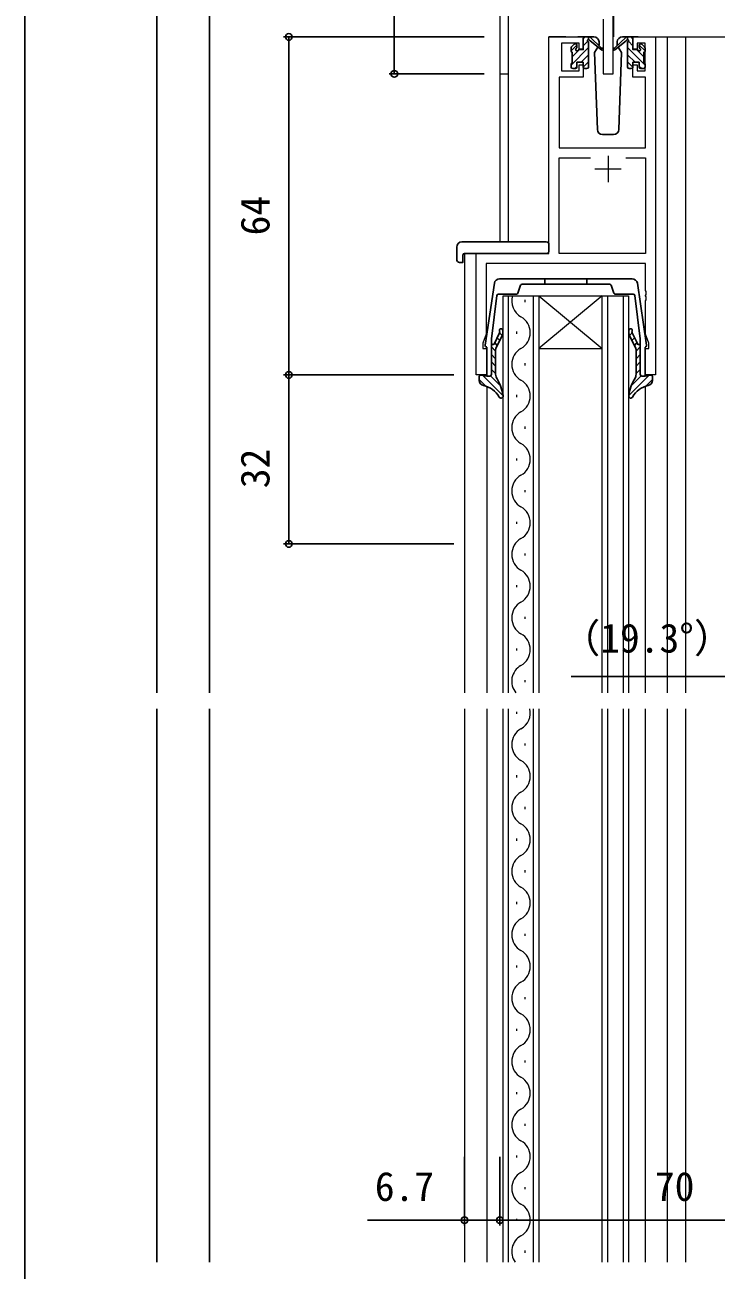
# Model space of a CAD drawing. Units: millimetres, scale not verified. Extents: x -437 to 438, y -344 to 341.
# Drawn here: x -436.8 to -305.8, y -88.3 to 147.5 of the extents above; entities that cross this region are included whole.
import ezdxf
from ezdxf.enums import TextEntityAlignment as Align

# ---------------------------------------------------------------- set-up
doc = ezdxf.new("R2010")
doc.units = ezdxf.units.MM
doc.header["$LTSCALE"] = 2
doc.layers.add('0-2_YKK_11', color=7, linetype='Continuous', lineweight=18)
doc.layers.add('0-4_YKK_12', color=2, linetype='Continuous', lineweight=18)
for name, color, linetype in [('0-5_YKK_13', 4, 'Continuous'), ('0-7_YKK_D', 6, 'Continuous'), ('0-8_YKK_ZWAK', 7, 'Continuous'), ('0-9_YSS_K', 3, 'Continuous')]:
    doc.layers.add(name, color=color, linetype=linetype)
doc.styles.add('ＭＳ ゴシック', font='')
doc.styles.get('ＭＳ ゴシック').set_extended_font_data('MS Gothic')

msp = doc.modelspace()

# ---------------------------------------------------------------- linework, layer by layer
at = {"layer": '0-2_YKK_11'}
for p, q in [((-326.298, 122.7), (-326.298, 117.7)), ((-328.798, 120.2), (-323.798, 120.2))]:
    msp.add_line(p, q, dxfattribs=at)
at = {"layer": '0-2_YKK_11', "color": 211}
for points in [[(-346.798, 174.2), (-346.798, 138.2), (-345.168, 138.2), (-345.168, 158.7)], [(-327.248, 148.527), (-327.248, 138.2), (-325.348, 138.2), (-325.348, 158.7)]]:
    msp.add_lwpolyline(points, dxfattribs=at)
at = {"layer": '0-2_YKK_11'}
for points in [[(-317.298, 145.2), (-317.298, 81.2), (-319.298, 81.2), (-319.298, 86.2), (-318.598, 86.2), (-318.598, 87.2), (-319.228, 88.931), (-319.228, 95.242), (-319.108, 95.425), (-319.108, 95.975), (-319.228, 96.158), (-319.228, 96.242), (-319.108, 96.425), (-319.108, 96.975), (-319.228, 97.158), (-319.228, 102.27), (-349.368, 102.27), (-349.368, 88.931), (-349.998, 87.2), (-349.998, 86.2), (-349.298, 86.2), (-349.298, 81.2), (-351.298, 81.2), (-351.298, 104.2), (-337.498, 104.2), (-337.498, 145.2), (-330.998, 145.2), (-330.998, 142.9), (-331.798, 142.9), (-331.798, 144), (-335.098, 144), (-335.098, 138.8), (-331.798, 138.8), (-331.798, 139.9), (-330.998, 139.9), (-330.998, 137.6), (-335.568, 137.6), (-335.568, 124.2), (-319.228, 124.2), (-319.228, 137.6)], [(-319.228, 137.6), (-321.598, 137.6), (-321.598, 139.9), (-320.798, 139.9), (-320.798, 138.8), (-319.298, 138.8), (-319.298, 144), (-320.798, 144), (-320.798, 142.9), (-321.598, 142.9), (-321.598, 145.2), (-317.298, 145.2)], [(-322.947, 122.27), (-319.228, 122.27), (-319.228, 104.2), (-335.568, 104.2), (-335.568, 122.27), (-329.648, 122.27)]]:
    msp.add_lwpolyline(points, dxfattribs=at)
at = {"layer": '0-4_YKK_12'}
for p, q in [((-337.498, 104.5), (-337.498, 145.2)), ((-334.298, 145.2), (-337.498, 145.2)), ((-319.448, 145.2), (-311.598, 145.2)), ((-315.098, 145.2), (-315.098, 20.987)), ((-311.598, 145.2), (-302.898, 145.2)), ((-311.598, 145.2), (-311.598, 20.987)), ((-346.798, 139.015), (-346.798, 106.388)), ((-345.198, 139), (-345.198, 106.388)), ((-353.498, 104.2), (-353.498, 20.987)), ((-350.998, 104.2), (-353.498, 104.2)), ((-346.198, 20.987), (-346.198, 96.2)), ((-345.198, 96.2), (-345.198, 20.987)), ((-342.038, 95), (-342.038, 95.4)), ((-340.398, 20.987), (-340.398, 96.2)), ((-339.398, 96.2), (-327.398, 96.2)), ((-339.398, 96.2), (-327.398, 86.2)), ((-327.398, 96.2), (-339.398, 86.2)), ((-327.398, 20.987), (-327.398, 96.2)), ((-326.398, 96.2), (-326.398, 20.987)), ((-323.398, 20.987), (-323.398, 96.2)), ((-343.558, 89), (-343.558, 89.4)), ((-339.398, 86.2), (-327.398, 86.2)), ((-342.038, 83), (-342.038, 83.4)), ((-349.298, 79.003), (-349.298, 20.987)), ((-319.298, 79.003), (-319.298, 20.987)), ((-343.558, 77), (-343.558, 77.4)), ((-342.038, 71), (-342.038, 71.4)), ((-343.558, 65), (-343.558, 65.4)), ((-342.038, 59), (-342.038, 59.4)), ((-343.558, 53), (-343.558, 53.4)), ((-342.038, 47), (-342.038, 47.4)), ((-343.558, 41), (-343.558, 41.4)), ((-342.038, 35), (-342.038, 35.4)), ((-343.558, 29), (-343.558, 29.4)), ((-342.038, 23), (-342.038, 23.4)), ((-353.498, 17.987), (-353.498, -86.8)), ((-349.298, 17.987), (-349.298, -86.8)), ((-346.198, -86.8), (-346.198, 17.987)), ((-345.198, 17.987), (-345.198, -86.8)), ((-343.558, 17), (-343.558, 17.4)), ((-343.558, 17), (-343.558, 17.4)), ((-340.398, -86.8), (-340.398, 17.987)), ((-339.398, 17.987), (-339.398, -86.8)), ((-327.398, -86.8), (-327.398, 17.987)), ((-326.398, 17.987), (-326.398, -86.8)), ((-323.398, -86.8), (-323.398, 17.987)), ((-322.398, 17.987), (-322.398, -86.8)), ((-319.298, 17.987), (-319.298, -86.8)), ((-315.098, 17.987), (-315.098, -86.8)), ((-311.598, 17.987), (-311.598, -86.8)), ((-311.598, 17.987), (-311.598, -86.8)), ((-342.038, 11), (-342.038, 11.4)), ((-342.038, 11), (-342.038, 11.4)), ((-343.558, 5), (-343.558, 5.4)), ((-343.558, 5), (-343.558, 5.4)), ((-342.038, -1), (-342.038, -0.6)), ((-342.038, -1), (-342.038, -0.6)), ((-343.558, -7), (-343.558, -6.6)), ((-343.558, -7), (-343.558, -6.6)), ((-342.038, -13), (-342.038, -12.6)), ((-342.038, -13), (-342.038, -12.6)), ((-343.558, -19), (-343.558, -18.6)), ((-343.558, -19), (-343.558, -18.6)), ((-342.038, -25), (-342.038, -24.6)), ((-342.038, -25), (-342.038, -24.6)), ((-343.558, -31), (-343.558, -30.6)), ((-343.558, -31), (-343.558, -30.6)), ((-342.038, -37), (-342.038, -36.6)), ((-342.038, -37), (-342.038, -36.6)), ((-343.558, -43), (-343.558, -42.6)), ((-343.558, -43), (-343.558, -42.6)), ((-342.038, -49), (-342.038, -48.6)), ((-342.038, -49), (-342.038, -48.6)), ((-343.558, -55), (-343.558, -54.6)), ((-343.558, -55), (-343.558, -54.6)), ((-342.038, -61), (-342.038, -60.6)), ((-342.038, -61), (-342.038, -60.6)), ((-343.558, -67), (-343.558, -66.6)), ((-343.558, -67), (-343.558, -66.6)), ((-342.038, -73), (-342.038, -72.6)), ((-342.038, -73), (-342.038, -72.6)), ((-343.558, -79), (-343.558, -78.6)), ((-342.038, -85), (-342.038, -84.6))]:
    msp.add_line(p, q, dxfattribs=at)
for points in [[(-346.198, 96.2), (-339.398, 96.2), (-339.398, 20.987)], [(-327.398, 96.2), (-322.398, 96.2), (-322.398, 20.987)]]:
    msp.add_lwpolyline(points, dxfattribs=at)
for centre, start, end in [((-341.121, 95.2), 163.08415, 240.79746), ((-344.474, 89.2), 299.20254, 60.79746), ((-341.121, 83.2), 119.20254, 240.79746), ((-344.474, 77.2), 299.20254, 60.79746), ((-341.121, 71.2), 119.20254, 240.79746), ((-344.474, 65.2), 299.20254, 60.79746), ((-341.121, 59.2), 119.20254, 240.79746), ((-344.474, 53.2), 299.20254, 60.79746), ((-341.121, 47.2), 119.20254, 240.79746), ((-344.474, 41.2), 299.20254, 60.79746), ((-341.121, 35.2), 119.20254, 240.79746), ((-344.474, 29.2), 299.20254, 60.79746), ((-341.121, 23.2), 119.20254, 220.08619), ((-344.474, 17.2), 299.20254, 13.23592), ((-341.121, 11.2), 119.20254, 240.79746), ((-344.474, 5.2), 299.20254, 60.79746), ((-341.121, -0.8), 119.20254, 240.79746), ((-344.474, -6.8), 299.20254, 60.79746), ((-341.121, -12.8), 119.20254, 240.79746), ((-344.474, -18.8), 299.20254, 60.79746), ((-341.121, -24.8), 119.20254, 240.79746), ((-344.474, -30.8), 299.20254, 60.79746), ((-341.121, -36.8), 119.20254, 240.79746), ((-344.474, -42.8), 299.20254, 60.79746), ((-341.121, -48.8), 119.20254, 240.79746), ((-344.474, -54.8), 299.20254, 60.79746), ((-341.121, -60.8), 119.20254, 240.79746), ((-344.474, -66.8), 299.20254, 60.79746), ((-341.121, -72.8), 119.20254, 240.79746), ((-344.474, -78.8), 299.20254, 60.79746), ((-341.121, -84.8), 119.20254, 215.58666)]:
    msp.add_arc(centre, 3.437, start, end, dxfattribs=at)
at = {"layer": '0-5_YKK_13'}
for p, q in [((-325.245, 158.4), (-325.245, 145.2)), ((-329.011, 145.2), (-331.998, 145.2)), ((-330.998, 144.861), (-330.659, 145.2)), ((-330.998, 143.514), (-330.146, 144.366)), ((-330.698, 145.2), (-329.907, 145.2)), ((-329.998, 144.7), (-329.998, 145.2)), ((-329.998, 139.5), (-329.998, 144.1)), ((-329.714, 145.129), (-327.531, 143.082)), ((-327.564, 142.737), (-329.704, 144.434)), ((-322.882, 145.129), (-325.064, 143.082)), ((-325.032, 142.737), (-322.892, 144.434)), ((-320.598, 145.2), (-323.584, 145.2)), ((-321.898, 145.2), (-322.689, 145.2)), ((-322.598, 144.7), (-322.598, 145.2)), ((-322.598, 139.5), (-322.598, 144.1)), ((-321.598, 143.514), (-322.45, 144.366)), ((-321.598, 144.861), (-321.937, 145.2)), ((-333.298, 142.561), (-332.203, 143.656)), ((-333.298, 139.867), (-329.998, 143.167)), ((-333.298, 142.5), (-333.298, 143.1)), ((-333.21, 143.312), (-332.71, 143.812)), ((-333.098, 141.414), (-331.712, 142.8)), ((-333.098, 140.2), (-333.098, 142.3)), ((-332.198, 143.6), (-332.198, 143.261)), ((-331.418, 140.4), (-329.998, 141.82)), ((-328.24, 143.273), (-328.84, 142.233)), ((-328.84, 142.233), (-328.331, 127.665)), ((-324.533, 143.58), (-324.602, 143.7)), ((-323.755, 142.233), (-324.356, 143.273)), ((-324.264, 127.665), (-323.755, 142.233)), ((-319.298, 139.867), (-322.598, 143.167)), ((-321.178, 140.4), (-322.598, 141.82)), ((-319.498, 141.414), (-320.884, 142.8)), ((-320.398, 143.6), (-320.398, 143.261)), ((-319.298, 142.561), (-320.393, 143.656)), ((-319.386, 143.312), (-319.886, 143.812)), ((-319.498, 140.2), (-319.498, 142.3)), ((-319.298, 142.5), (-319.298, 143.1)), ((-333.298, 139.5), (-333.298, 140)), ((-332.498, 139.2), (-332.998, 139.2)), ((-332.618, 139.2), (-332.198, 139.62)), ((-332.198, 140.4), (-332.198, 139.5)), ((-332.198, 140.4), (-330.998, 140.4)), ((-330.998, 140.4), (-330.998, 139.5)), ((-330.996, 139.474), (-329.998, 140.473)), ((-330.298, 139.2), (-330.698, 139.2)), ((-321.599, 139.474), (-322.598, 140.473)), ((-322.298, 139.2), (-321.898, 139.2)), ((-320.398, 140.4), (-321.598, 140.4)), ((-321.598, 140.4), (-321.598, 139.5)), ((-320.398, 140.4), (-320.398, 139.5)), ((-319.978, 139.2), (-320.398, 139.62)), ((-320.098, 139.2), (-319.598, 139.2)), ((-319.298, 139.5), (-319.298, 140)), ((-327.332, 126.7), (-325.263, 126.7)), ((-353.985, 106.388), (-337.998, 106.388)), ((-354.985, 105.388), (-354.985, 103.012)), ((-353.798, 103.9), (-353.798, 103.008)), ((-353.498, 104.2), (-337.998, 104.2)), ((-337.498, 105.388), (-337.498, 105.888)), ((-337.498, 104.7), (-337.498, 105.388)), ((-346.864, 99.372), (-321.731, 99.372)), ((-338.298, 99.372), (-338.298, 98.372)), ((-330.298, 99.372), (-330.298, 98.372)), ((-347.848, 98.552), (-349.589, 86.849)), ((-343.378, 96.675), (-342.867, 98.169)), ((-326.012, 98.372), (-342.583, 98.372)), ((-325.217, 96.675), (-325.728, 98.169)), ((-320.747, 98.552), (-319.006, 86.849)), ((-348.398, 88.053), (-347.358, 96.226)), ((-343.662, 96.472), (-347.063, 96.472)), ((-324.933, 96.472), (-321.532, 96.472)), ((-320.198, 88.053), (-321.237, 96.226)), ((-348.398, 88.053), (-348.398, 81.273)), ((-347.905, 86.998), (-346.873, 89.184)), ((-347.774, 87.276), (-347.281, 86.784)), ((-347.546, 86.247), (-346.377, 88.618)), ((-347.32, 88.237), (-346.814, 87.731)), ((-346.867, 89.197), (-346.348, 88.678)), ((-321.728, 89.197), (-322.247, 88.678)), ((-321.049, 86.247), (-322.218, 88.618)), ((-321.275, 88.237), (-321.781, 87.731)), ((-320.69, 86.998), (-321.722, 89.184)), ((-320.821, 87.276), (-321.314, 86.784)), ((-320.198, 88.053), (-320.198, 81.273)), ((-348.398, 86.486), (-347.598, 85.686)), ((-348.398, 85.071), (-347.598, 84.271)), ((-347.598, 86.026), (-347.598, 81.328)), ((-320.198, 86.486), (-320.998, 85.686)), ((-320.998, 86.026), (-320.998, 81.328)), ((-320.198, 85.071), (-320.998, 84.271)), ((-348.398, 83.657), (-347.598, 82.857)), ((-320.198, 83.657), (-320.998, 82.857)), ((-350.698, 80.146), (-350.698, 80.873)), ((-350.698, 80.3), (-349.451, 79.054)), ((-349.298, 80.973), (-350.342, 81.168)), ((-350.107, 81.124), (-346.197, 77.214)), ((-348.57, 81.001), (-346.683, 79.114)), ((-348.398, 82.243), (-347.598, 81.443)), ((-318.488, 81.124), (-322.398, 77.214)), ((-320.025, 81.001), (-321.912, 79.114)), ((-320.198, 82.243), (-320.998, 81.443)), ((-319.298, 80.973), (-318.253, 81.168)), ((-317.898, 80.3), (-319.144, 79.054)), ((-317.898, 80.146), (-317.898, 80.873))]:
    msp.add_line(p, q, dxfattribs=at)
for points in [[(-331.737, 142.8), (-330.998, 142.8), (-330.998, 144.9)], [(-328.011, 144.235), (-327.993, 143.7), (-328.062, 143.58)], [(-324.533, 143.581), (-324.602, 143.7), (-324.584, 144.235)], [(-320.859, 142.8), (-321.598, 142.8), (-321.598, 144.9)], [(-353.985, 102.508), (-353.798, 102.508), (-353.798, 103.008)], [(-348.698, 80.973), (-349.298, 80.973), (-349.298, 86.473)], [(-319.898, 80.973), (-319.298, 80.973), (-319.298, 86.473)]]:
    msp.add_lwpolyline(points, dxfattribs=at)
for centre, radius, start, end in [((-332.498, 143.6), 0.3, 0, 135), ((-330.698, 144.9), 0.3, 90, 180), ((-329.998, 144.5), 0.2, 20.88332, 233.1301), ((-330.298, 144.1), 0.3, 0, 53.1301), ((-329.907, 144.9), 0.3, 49.89741, 90), ((-329.53, 144.678), 0.3, 200.88332, 234.62002), ((-329.011, 144.2), 1, 2, 90), ((-323.584, 144.2), 1, 90, 178), ((-323.065, 144.678), 0.3, 305.37998, 339.11668), ((-322.689, 144.9), 0.3, 90, 130.10259), ((-322.598, 144.5), 0.2, 306.8699, 159.11668), ((-322.298, 144.1), 0.3, 126.8699, 180), ((-321.898, 144.9), 0.3, 0, 90), ((-320.098, 143.6), 0.3, 45, 180), ((-332.998, 143.1), 0.3, 135, 180), ((-333.098, 142.5), 0.2, 180, 270), ((-332.198, 142.8), 0.25, 123.05573, 326.94427), ((-332.498, 143.261), 0.3, 303.05573, 0), ((-331.737, 142.5), 0.3, 90, 146.94427), ((-327.448, 142.9), 0.2, 234.62002, 114.62002), ((-325.148, 142.9), 0.2, 65.37998, 305.37998), ((-320.859, 142.5), 0.3, 33.05573, 90), ((-320.398, 142.8), 0.25, 213.05573, 56.94427), ((-320.098, 143.261), 0.3, 180, 236.94427), ((-319.498, 142.5), 0.2, 270, 0), ((-319.598, 143.1), 0.3, 0, 45), ((-333.098, 140), 0.2, 90, 180), ((-332.998, 139.5), 0.3, 180, 270), ((-332.498, 139.5), 0.3, 270, 0), ((-330.698, 139.5), 0.3, 180, 270), ((-330.298, 139.5), 0.3, 270, 0), ((-322.298, 139.5), 0.3, 180, 270), ((-321.898, 139.5), 0.3, 270, 0), ((-320.098, 139.5), 0.3, 180, 270), ((-319.598, 139.5), 0.3, 270, 0), ((-319.498, 140), 0.2, 0, 90), ((-327.332, 127.7), 1, 182, 270), ((-325.263, 127.7), 1, 270, 358), ((-353.985, 105.388), 1, 90.00506, 180), ((-337.997, 105.888), 0.5, 0, 90.0011), ((-353.498, 103.9), 0.3, 90, 180), ((-337.998, 104.7), 0.5, 270, 0), ((-354.521, 102.996), 0.462, 177.95347, 223.0495), ((-354.215, 103.638), 1.153, 236.12301, 281.50529), ((-346.864, 98.372), 1, 90, 169.63324), ((-321.731, 98.372), 1, 10.36676, 90), ((-343.662, 96.772), 0.3, 270, 341.11391), ((-342.583, 98.072), 0.3, 90, 161.11391), ((-326.012, 98.072), 0.3, 18.88609, 90), ((-324.933, 96.772), 0.3, 198.88609, 270), ((-347.063, 96.172), 0.3, 90, 169.63324), ((-321.532, 96.172), 0.3, 10.36676, 90), ((-346.566, 89.65), 0.3, 17.00003, 198.38231), ((-347.713, 89.299), 1.5, 332.99997, 17.00003), ((-320.882, 89.299), 1.5, 162.99997, 207.00003), ((-322.029, 89.65), 0.3, 341.61769, 162.99997), ((-347.325, 89.398), 0.5, 334.7323, 18.38231), ((-321.27, 89.398), 0.5, 161.61769, 205.2677), ((-349.296, 86.784), 0.3, 167.43932, 270), ((-348.098, 87.228), 0.3, 180, 310), ((-347.098, 86.026), 0.5, 153.75451, 180), ((-321.498, 86.026), 0.5, 360, 26.24549), ((-320.498, 87.228), 0.3, 230, 0), ((-319.299, 86.784), 0.3, 270, 12.56068), ((-350.398, 80.873), 0.3, 79.4345, 180), ((-348.698, 81.273), 0.3, 270, 0), ((-345.898, 81.328), 1.7, 180, 211.79549), ((-354.227, 76.164), 8.1, 7.87672, 31.79549), ((-314.368, 76.164), 8.1, 148.20451, 172.12328), ((-322.698, 81.328), 1.7, 328.20451, 360), ((-319.898, 81.273), 0.3, 180, 270), ((-318.198, 80.873), 0.3, 0, 100.5655), ((-349.698, 80.146), 1, 180, 258.87775), ((-350.72, 74.945), 4.3, 28.67785, 78.87775), ((-317.875, 74.945), 4.3, 101.12225, 151.32215), ((-318.898, 80.146), 1, 281.12225, 360), ((-346.596, 77.201), 0.4, 208.67785, 10.57675), ((-321.999, 77.201), 0.4, 169.42325, 331.32215)]:
    msp.add_arc(centre, radius, start, end, dxfattribs=at)
at = {"layer": '0-7_YKK_D'}
for p, q in [((-366.798, 174.2), (-366.798, 138.204)), ((-349.798, 145.197), (-387.798, 145.197)), ((-386.798, 145.197), (-386.798, 81.2)), ((-349.798, 138.204), (-367.798, 138.204)), ((-355.498, 81.2), (-387.798, 81.2)), ((-355.498, 81.2), (-387.798, 81.2)), ((-386.798, 81.2), (-386.798, 49.2)), ((-355.498, 49.2), (-387.798, 49.2)), ((-353.498, -66.855), (-353.498, -79.852)), ((-346.798, -66.855), (-346.798, -79.852)), ((-346.798, -66.855), (-346.798, -79.852)), ((-346.798, -78.852), (-276.798, -78.852))]:
    msp.add_line(p, q, dxfattribs=at)
for points in [[(-286.612, 15.071), (-294.88, 24.073), (-333.315, 24.073)], [(-346.798, -78.852), (-353.498, -78.852), (-371.894, -78.852)]]:
    msp.add_lwpolyline(points, dxfattribs=at)
for centre in [(-386.798, 145.197), (-366.798, 138.204), (-386.798, 81.2), (-386.798, 81.2), (-386.798, 49.2), (-353.498, -78.852), (-346.798, -78.852), (-346.798, -78.852)]:
    msp.add_circle(centre, 0.637, dxfattribs=at)
at = {"layer": '0-8_YKK_ZWAK'}
msp.add_line((-436.8, 306.2), (-436.8, -343.8), dxfattribs=at)
at = {"layer": '0-9_YSS_K'}
for p, q in [((-411.8, 200.2), (-411.8, 20.987)), ((-401.8, 20.987), (-401.8, 190.2)), ((-411.8, 17.987), (-411.8, -86.8)), ((-401.8, -86.8), (-401.8, 17.987))]:
    msp.add_line(p, q, dxfattribs=at)

# ---------------------------------------------------------------- texts
at = {"layer": '0-7_YKK_D', "style": 'ＭＳ ゴシック'}
for s, p in [('64', (-388.798, 107.616)), ('32', (-388.798, 59.745))]:
    msp.add_text(s, height=5.499, rotation=90, dxfattribs=at).set_placement(p, align=Align.BOTTOM_LEFT)
for s, p in [('（19.3°）', (-335.275, 26.968)), ('6.7', (-370.491, -76.852)), ('70', (-317.423, -76.852))]:
    msp.add_text(s, height=5.499, dxfattribs=at).set_placement(p, align=Align.BOTTOM_LEFT)

doc.saveas('drawing.dxf')
